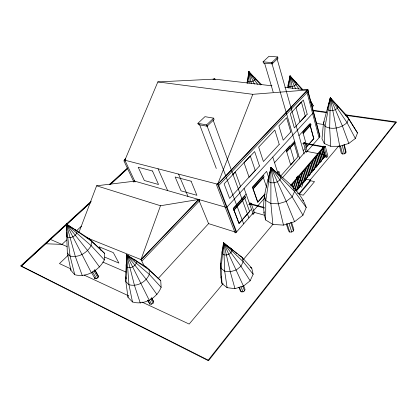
<?xml version="1.0" encoding="UTF-8"?>
<svg xmlns="http://www.w3.org/2000/svg" width="417" height="417" viewBox="0 0 417 417"><rect width="100%" height="100%" fill="white"/><g stroke="black" fill="none" stroke-linecap="round" stroke-linejoin="round"><path stroke-width="0.63" d="M128.019 297.347L125.835 281.579L126.7 254.891L145.877 266.817L160.743 280.688L161.129 287.323C156.797 298.275 143.98 305.494 132.47 301.95L128.019 297.347L128.024 295.512M126.205 264.253L125.835 281.579L128.968 284.717L132.47 301.95M265.665 219.968L265.77 200.488L270.925 167.519C283.961 179.31 300.391 190.11 306.234 207.447L302.951 215.188L294.595 221.708L283.503 225.112L272.864 224.44L265.665 219.968C260.182 202.704 267.266 184.502 270.925 167.519L274.089 170.553M302.638 89.457L290.05 75.977L290.008 87.919M306.234 207.447L294.59 191.497L270.925 167.519L270.878 203.47L272.864 224.44M357.515 132.94L348.638 118.814L330.311 97.807L329.67 128.217L330.754 146.304L339.777 146.284L348.836 143.412L355.347 138.491L357.515 132.94L346.819 115.629L330.311 97.807L323.462 123.145L322.007 138.778L324.27 143.526L330.754 146.304M330.259 99.095L330.311 97.807L331.098 98.845M130.14 257.643L126.7 254.891L128.968 284.717C137.104 287.026 146.054 282.033 149.307 274.407L149.135 269.794L126.7 254.891L126.195 266.223L127.55 267.526C131.063 268.439 134.879 266.333 136.359 263.091L136.333 261.125L134.952 259.854L133.779 259.728M104.38 259.927L104.683 253.479L100.528 249.402L88.597 238.347L66.282 224.002L67.351 253.088L70.874 270.325L74.758 274.725C86.554 277.894 98.996 270.362 104.38 259.927L91.125 245.634L66.282 224.002L66.506 228.302M324.27 143.526L325.078 126.387L330.311 97.807L347.048 122.645L355.347 138.491M223.22 248.021L223.309 246.723M223.403 245.425L223.58 242.83L242.282 257.529L251.774 268.204L253.155 274.214L250.137 280.792L243.465 286.109L234.985 288.642L227.103 287.683L221.995 283.565C218.961 270.039 221.088 256.252 223.58 242.83L237.08 253.619M248.251 78.057L248.902 71.787L261.563 84.661M247.5 83.327L248.902 71.787L260.828 84.969M253.155 274.214L243.184 261.704L223.58 242.83L221.099 268.392L221.995 283.565M70.874 270.325L70.999 269.137M66.73 232.608L66.59 236.361L67.763 237.586L70.077 256.064L74.758 274.725M288.241 88.008L290.05 75.977L301.746 89.321M246.989 82.978L248.902 71.787L252.53 76.024M289.033 82.04L290.05 75.977L293.135 79.918M269.888 173.029L270.925 167.519L292.171 196.845L302.951 215.188M339.495 145.882L341.32 153.274L342.477 153.977L344.343 153.837L345.818 152.924L346.032 151.783L344.239 144.376M287.542 87.58L290.05 75.977L298.791 88.857M286.25 223.804L288.621 231.065L289.773 232.05L291.78 231.993L293.459 230.924L293.818 229.475L291.488 222.198M328.153 106.356L330.311 97.807L342.425 126.064L348.836 143.412M238.863 287.235L240.307 290.785L241.25 291.832L243.038 291.853L244.607 290.831L245.045 289.372L243.617 285.812M158.106 278.577L208.573 223.627L198.617 199.467L160.498 205.737L140.993 259.577L144.501 266.51M78.928 232.488L96.598 185.8L134.738 181.145L226.634 207.499L313.454 112.559M271.957 85.819L214.479 79.11L157.845 81.92L124.871 160.211L217.664 184.215L307.48 89.963L252.791 94.32L217.664 184.215L236.215 232.363L252.947 213.259M147.722 300.303L149.885 304.129L151.491 304.165L153.06 303.18L153.659 301.752L151.632 297.832M324.197 121.535L323.462 123.145L325.078 126.387C332.167 130.26 341.299 127.899 347.048 122.645L348.638 118.814L346.819 115.629L345.651 115.196M327.997 106.966L327.256 108.571L327.971 109.921C331.067 111.49 334.95 110.453 337.457 108.232L338.171 106.616L337.421 105.277L336.415 104.917M263.721 213.056L264.279 211.904M312.197 107.904L313.245 105.762L310.483 100.685M264.957 194.588L264.378 195.745L265.77 200.488L270.878 203.47L278.384 203.814L286.218 201.38L292.171 196.845L294.59 191.497L292.901 186.821L291.853 186.269M220.968 277.487L221.552 276.325M268.803 177.871L267.959 179.55L268.579 181.536L270.8 182.75L274.037 182.839L277.404 181.781L279.989 179.857L281.084 177.6L280.406 175.62L278.723 174.744M220.947 263.059L220.374 264.18L221.099 268.392L224.706 271.191L230.262 271.79L236.246 269.987L240.984 266.275L243.184 261.704L242.282 257.529L238.587 254.86M222.584 250.93L222.084 251.889L222.407 253.677L223.971 254.839C227.145 255.611 230.935 253.989 231.967 250.758L231.612 248.98L230.038 247.839M94.492 277.785L95.024 278.681L96.436 278.681L97.906 277.79L98.563 276.534L94.716 269.731M288.496 84.27L288.032 85.099L288.496 86.121C290.977 87.309 293.975 86.319 296.002 84.672L296.68 83.421L296.19 82.404L295.184 82.06M247.87 79.704L247.375 80.481L247.703 81.44C250.336 82.629 254.047 81.43 255.418 78.87L255.068 77.916L254.182 77.598M396.046 121.9L396.15 122.452L208.49 360.731L208.219 360.168L396.046 121.9L345.172 114.764M310.582 180.754L314.533 181.645L303.253 195.198L299.291 194.228L310.582 180.754L310.389 180.071L306.474 179.19L301.861 184.648M223.09 283.669L189.167 324.066L141.999 302.075M243.189 259.734L272.921 224.325M309.774 180.436L338.667 146.023M299.291 194.228L299.083 193.545L310.389 180.071M326.813 157.245L327.856 156.005L325.359 146.456L323.566 146.127L322.503 147.363L325.025 156.901L326.813 157.245L324.301 147.691L325.359 146.456M301.548 183.887L302.221 183.511L301.845 183.96L299.521 176.115L299.901 175.672L302.221 183.511M295.825 190.861L300.448 185.398M301.71 183.907L326.084 155.103M296.148 190.689L296.534 190.235L294.147 182.385L293.761 182.839L296.148 190.689L295.851 190.616L296.534 190.235M297.582 188.995L297.962 188.547L295.596 180.697L295.21 181.145L297.582 188.995L297.285 188.922L297.962 188.547M299.01 187.311L299.39 186.863L297.034 179.013L296.654 179.461L299.01 187.311L298.708 187.238L299.39 186.863M303.253 182.292L303.628 181.848L301.324 174.009L300.949 174.452L303.253 182.292L302.956 182.224L303.628 181.848M304.66 180.634L305.03 180.191L302.742 172.357L302.367 172.8L304.66 180.634L304.358 180.566L305.03 180.191M306.057 178.982L306.427 178.544L304.155 170.715L303.779 171.152L306.057 178.982L305.755 178.914L306.427 178.544M307.444 177.34L307.814 176.902L305.562 169.073L305.187 169.51L307.444 177.34L307.147 177.272L307.814 176.902M308.83 175.703L309.2 175.265L306.959 167.441L306.589 167.874L308.83 175.703L308.533 175.635L309.2 175.265M310.212 174.071L310.576 173.639L308.356 165.815L307.986 166.247L310.212 174.071L309.909 174.004L310.576 173.639M311.582 172.445L311.947 172.018L309.742 164.199L309.372 164.626L311.582 172.445L311.285 172.383L311.947 172.018M312.953 170.829L313.313 170.402L311.124 162.583L310.759 163.016L312.953 170.829L312.651 170.767L313.313 170.402M314.314 169.219L314.679 168.791L312.5 160.983L312.135 161.405L314.314 169.219L314.017 169.156L314.679 168.791M315.669 167.618L316.029 167.191L313.871 159.383L313.506 159.81L315.669 167.618L315.372 167.556L316.029 167.191M317.019 166.023L317.379 165.596L315.236 157.793L314.871 158.215L317.019 166.023L316.722 165.961L317.379 165.596M318.364 164.428L318.724 164.006L316.597 156.208L316.232 156.63L318.364 164.428L318.067 164.371L318.724 164.006M319.703 162.849L320.063 162.427L317.947 154.629L317.587 155.046L319.703 162.849L319.406 162.786L320.063 162.427M321.038 161.27L321.392 160.853L319.297 153.055L318.937 153.477L321.038 161.27L320.741 161.212L321.392 160.853M322.367 159.701L322.722 159.284L320.637 151.491L320.282 151.908L322.367 159.701L322.07 159.643L322.722 159.284M323.691 158.137L324.045 157.72L321.976 149.932L321.622 150.349L323.691 158.137L323.394 158.079L324.045 157.72M325.01 156.578L325.359 156.167L323.305 148.379L322.951 148.796L325.01 156.578L324.713 156.521L325.359 156.167M296.414 191.095L300.605 186.133M290.701 185.2L323.634 146.852L324.233 146.961L290.878 185.836M298.473 177.34L298.092 177.783L300.433 185.628L300.131 185.56M301.402 187.395L298.53 177.762L299.677 176.422L297.863 176.021L296.716 177.355L299.599 186.967M306.995 151.533L319.865 136.833L307.975 91.839M252.097 213.817L253.244 214.145L254.474 212.738L251.086 203.246L249.929 202.933M253.374 210.877L264.534 198.158M282.564 177.621L305.739 151.215M251.128 209.631L238.951 223.439L233.212 208.281L246.119 194.025M264.852 194.067L257.685 202.198L252.4 187.087L266.64 171.361L268.824 177.986M280.584 176.224L294.22 160.764L290.331 147.675M303.216 150.558L304.895 148.66M305.734 147.707L313.699 138.673L309.68 123.828L298.968 135.655M264.91 194.207L257.826 202.235L253.03 188.52L263.242 177.215L266.63 187.327M253.244 214.145L249.835 204.648L251.086 203.246M277.873 173.107L279.025 171.809L277.878 171.554M306.26 152.679L303.795 143.943L304.863 142.744L303.722 142.536M253.051 189.089L264.076 176.871L263.612 175.479L252.566 187.692M274.527 162.651L289.779 145.809M238.253 188.823L255.214 170.412L250.294 155.968L232.952 174.316M217.919 183.371L216.527 184.83L235.141 232.962L236.429 231.492L218.612 185.174M306.505 90.479L307.584 89.347L319.948 136.187L318.937 137.339L307.001 92.355M198.617 199.467L140.993 259.577L86.689 237.711M197.898 123.323L206.582 124.897L213.645 118.147L214.124 119.465L207.077 126.215L198.393 124.631L197.898 123.323L204.956 116.666L213.645 118.147M263.08 61.846L271.743 62.607L277.654 56.962L278.014 58.239L272.119 63.89L263.461 63.118L263.08 61.846L268.996 56.269L277.654 56.962M272.848 62.56L271.926 63.441L299.729 158.997M68.404 255.053L59.459 263.58L70.661 268.809M133.226 181.645L134.17 180.759L134.571 181.614M133.794 182.031L134.738 181.145M66.694 239.957L61.945 244.398L45.599 243.747M76.671 230.632L81.419 226.191M90.739 202.391L21.152 266.26L20.85 265.791L91.266 201.213M109.468 184.517L127.67 167.827M90.823 202.24L21.137 266.239L208.49 360.731M110.401 184.304L127.675 168.447M110.411 184.33L127.691 168.468M125.741 158.517L124.292 159.826L124.923 161.16M212.967 79.668L213.931 78.797L214.234 79.663M125.215 159.502L123.849 160.743L133.831 181.864M213.587 79.564L214.682 78.578L215.109 79.803M125.835 159.336L124.871 160.211L135.108 181.927M74.752 229.908L75.889 230.002L77.088 231.195L91.459 241.162L104.683 253.479M87.429 238.243L88.597 238.347L91.459 241.162L91.125 245.634C87.117 252.879 78.422 258.087 70.077 256.064L67.351 253.088M144.673 266.682L145.877 266.817L160.743 280.688M284.879 87.325L307.48 89.963M157.845 81.92L252.791 94.32M312.969 110.244L326.495 112.142M313.094 110.729L326.62 112.658M346.569 115.441L396.15 122.452M316.289 123.375L323.357 124.475M302.653 143.735L303.795 143.943M322.503 147.363L324.301 147.691M306.375 151.335L324.812 154.858M296.716 177.355L298.53 177.762M297.399 193.134L299.083 193.545M264.242 207.416L249.804 203.475L249.387 203.944L264.456 208.067M248.683 204.335L249.835 204.648M253.145 212.029L264.383 215.208M96.598 185.8L160.498 205.737M208.396 223.575L236.215 232.363M310.389 101.837L311.504 102.243M104.74 257.107L118.908 263.091L113.315 252.619L99.105 246.801L101.185 250.596M50.342 239.394L67.064 246.603M102.843 262.074L125.981 272.061M84.224 275.131L128.441 295.752M20.85 265.791L208.219 360.168M302.633 200.082L303.696 200.666M66.584 225.196L66.282 224.002L77.088 231.195L76.89 233.098C75.076 236.168 71.37 238.368 67.763 237.586L66.282 224.002L70.192 227.103M250.336 267.156L251.774 268.204M126.987 257.31L126.7 254.891L149.307 274.407L161.129 287.323M227.103 287.683L224.706 271.191L223.58 242.83L225.211 244.753M82.3 275.684L75.383 256.643L66.282 224.002L87.612 250.575L99.548 267.052M140.279 303.096L134.467 285.431L126.7 254.891L146.278 279.437L156.964 294.564M234.985 288.642L230.262 271.79L223.58 242.83L240.984 266.275L250.137 280.792M153.659 301.752L151.507 297.926M257.524 84.213L248.902 71.787L249.053 83.197M310.446 101.394L313.245 105.762M98.563 276.534L94.826 269.981M283.503 225.112L278.384 203.814L270.925 167.519L271.853 169.104M91.589 272.676L95.024 278.681M92.386 271.582L96.436 278.681M93.872 270.685L97.906 277.79M91.432 272.864L66.282 224.002M147.837 300.214L149.885 304.129M149.448 300.24L151.491 304.165M150.73 298.692L153.06 303.18M149.302 300.381L126.7 254.891M249.481 72.939L248.902 71.787L249.069 73.074M223.58 242.83L243.465 286.109M270.925 167.519L286.218 201.38L294.595 221.708M158.038 168.791L167.65 190.585M254.349 84.062L248.902 71.787L251.383 83.702M290.112 77.208L290.05 75.977L295.611 88.764M178.57 174.103L187.989 196.417M239.327 287.094L241.25 291.832M240.88 286.515L243.038 291.853M242.699 286.083L244.607 290.831M199.477 124.276L216.287 168.463M206.962 125.637L225.878 176.276M226.337 177.496L243.658 223.866M206.582 124.897L207.077 126.215M213.04 119.82L248.876 217.903M244.096 188.401L249.809 204.314M287.011 223.564L289.773 232.05M289.033 223.496L291.78 231.993M290.727 222.428L293.459 230.924M272.749 157.068L278.248 174.29M279.025 171.809L280.328 175.938M294.173 188.917L292.692 184.079L292.301 184.533L293.229 187.556M264.649 63.405L273.192 92.094M299.677 176.422L302.534 186.055M271.743 62.607L272.119 63.89M277.008 58.578L304.175 153.925M304.863 142.744L307.319 151.475M340.507 145.96L342.477 153.977M342.232 145.189L344.343 153.837M343.874 144.892L345.818 152.924M339.777 146.284L330.311 97.807M292.52 88.435L290.05 75.977M125.861 276.924L126.158 278.791M66.824 234.448L66.923 235.735M324.108 146.701L323.754 147.112L303.295 143.385L303.649 142.989L324.108 146.701M249.627 211.544L239.097 223.481L233.89 209.72L244.649 197.804L249.627 211.544M297.993 156.677L290.696 164.95L286.588 151.355L294.032 143.114L297.993 156.677M313.845 138.694L306.891 146.581L303.107 133.065L310.191 125.215L313.845 138.694M245.509 197.45L233.89 210.33L233.358 208.927L245.003 196.053L245.509 197.45M294.829 142.786L286.646 151.856L286.229 150.474L294.428 141.41L294.829 142.786M310.973 124.897L303.18 133.534L302.794 132.163L310.602 123.531L310.973 124.897M279.228 144.35L263.403 161.525L258.665 147.118L274.824 130.026L279.228 144.35M305.27 116.082L294.355 127.93L290.263 113.695L301.397 101.915L305.27 116.082M240.562 186.514L229.611 198.403L224.106 183.866L235.313 172.007L240.562 186.514M259.478 165.976L249.095 177.251L244.034 162.781L254.651 151.548L259.478 165.976M290.779 131.991L283.221 140.201L278.895 125.898L286.615 117.73L290.779 131.991M307.199 114.169L300 121.983L296.023 107.774L303.362 100.007L307.199 114.169M307.986 89.744L218.138 184.069L218.711 185.56L308.366 91.187L307.986 89.744M199.613 200.723L142.088 260.901L141.384 259.515L199.045 199.342L199.613 200.723M152.497 171.006L138.204 167.233L144.324 180.498L158.543 184.507L152.497 171.006M191.09 181.197L175.135 176.985L181.051 190.845L196.907 195.312L191.09 181.197"/></g></svg>
